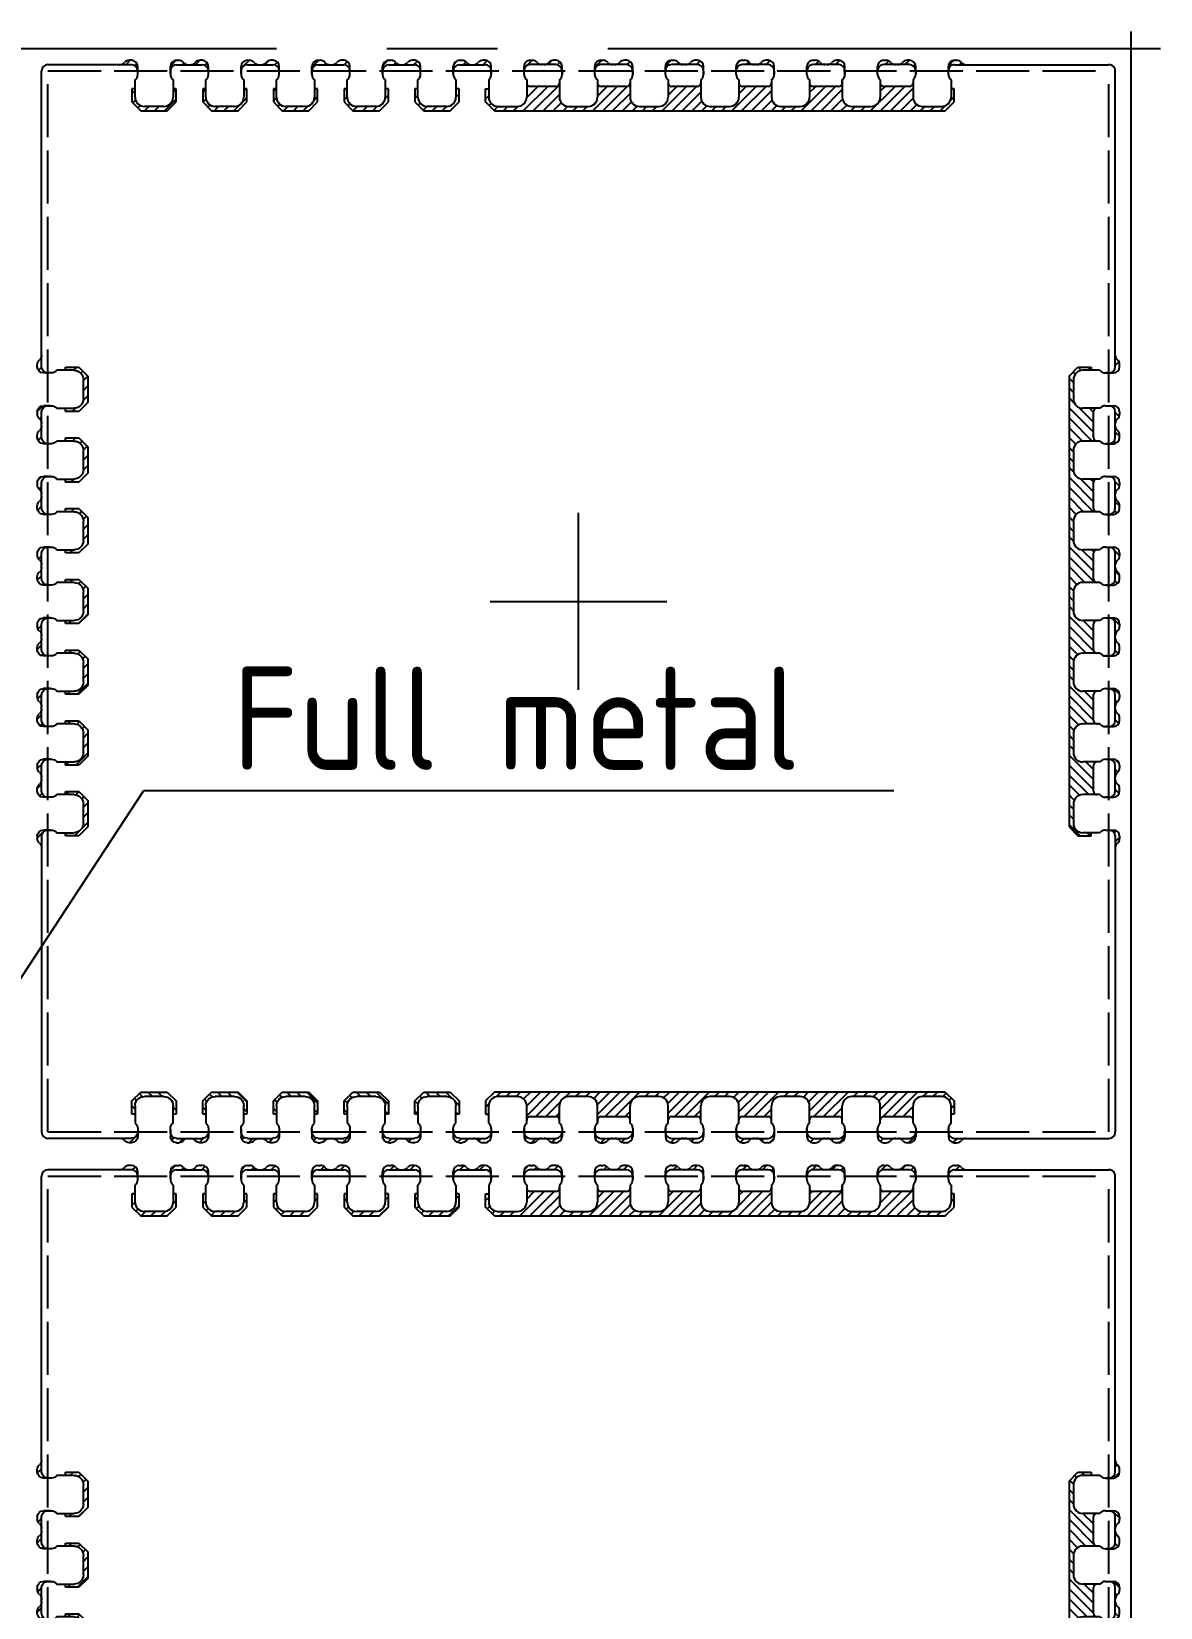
# Model space of a CAD drawing. Extents: x 398 to 764, y 536 to 780.
# Drawn here: x 661 to 699.3, y 598.1 to 651.5 of the extents above; entities that cross this region are included whole.
import ezdxf
from ezdxf import colors
from ezdxf.entities.mleader import LeaderData, LeaderLine
from ezdxf.math import Vec2, Vec3

# ---------------------------------------------------------------- set-up
doc = ezdxf.new("R2010")
doc.units = 0
doc.linetypes.add('AM_ISO02W050', pattern=[7.5, 6, -1.5])
doc.linetypes.add('AXES', pattern=[2, 1.25, -0.25, 0.25, -0.25])
doc.layers.add('AXIS', color=4, linetype='AXES', lineweight=25)
for name, color, linetype in [('bottom etching', 64, 'Continuous'), ('bottom leadframe', 7, 'Continuous'), ('leadframe', 7, 'Continuous'), ('Outline', 6, 'AM_ISO02W050'), ('top leadframe', 5, 'Continuous')]:
    doc.layers.add(name, color=color, linetype=linetype)
doc.styles.get("Standard").update_dxf_attribs({"font": 'ISOCP.SHX', "bigfont": 'bigfont.shx'})
pattern_1 = [(45, (31.19803, -19.82155), (-0.0561266, 0.0561266), [])]
pattern_2 = [(0, (33.5826, -10.5325), (0, 6.985), [5.08, -1.905]), (90, (33.5826, -10.5325), (-6.985, 4e-16), [5.08, -1.905])]
pattern_3 = [(45, (33.58265, -10.53248), (-0.0561266, 0.0561266), [])]
pattern_4 = [(45, (33.58265, -10.53248), (-0.05837166, 0.05837166), [])]

# ---------------------------------------------------------------- blocks, each defined once
blk = doc.blocks.new('12x12 outline')
at = {"layer": 'AXIS', "ltscale": 50}
for p, q in [((0, -1.052), (0, 0.948)), ((-1, -0.052), (1, -0.052))]:
    blk.add_line(p, q, dxfattribs=at)
at = {"layer": 'Outline', "ltscale": 0.1}
for p, q in [((-6, -6.052), (-6, 5.948)), ((-6, 5.948), (6, 5.948)), ((6, -6.052), (6, 5.948)), ((-6, -6.052), (6, -6.052))]:
    blk.add_line(p, q, dxfattribs=at)
at = {"layer": 'top leadframe', "ltscale": 50}
blk.add_line((0, -0.052), (0, -0.052), dxfattribs=at)
blk = doc.blocks.new('lead bottom new left')
at = {"layer": 'bottom leadframe', "ltscale": 50}
for p, q in [((0.105, 0.215), (0.299, 0.215)), ((0.362, 0.185), (0.4, 0.185)), ((0, -0.11), (0, 0.11)), ((0.299, -0.215), (0.105, -0.215)), ((0.4, -0.185), (0.362, -0.185))]:
    blk.add_line(p, q, dxfattribs=at)
at = {"layer": 'bottom leadframe'}
for p, q in [((0.37, 0.185), (0.452, 0.185)), ((0.522, 0.255), (0.522, 0.28)), ((0.37, -0.185), (0.452, -0.185)), ((0.522, -0.255), (0.522, -0.28))]:
    blk.add_line(p, q, dxfattribs=at)
at = {"layer": 'bottom leadframe', "ltscale": 50}
for centre, radius, start, end in [((0.542, 0.387), 0.07, 180, 229.9948), ((0.105, 0.11), 0.105, 90, 180), ((0.362, 0.265), 0.08, 218.6822, 270), ((0.402, 0.255), 0.07, 270, 0), ((0.105, -0.11), 0.105, 180, 270), ((0.362, -0.265), 0.08, 90, 141.3178), ((0.402, -0.255), 0.07, 0, 90), ((0.542, -0.387), 0.07, 130.0052, 180)]:
    blk.add_arc(centre, radius, start, end, dxfattribs=at)
at = {"layer": 'bottom leadframe'}
for centre, start, end in [((0.452, 0.255), 270, 0), ((0.452, 0.28), 0, 49.9948), ((0.452, -0.255), 0, 90), ((0.452, -0.28), 310.0052, 0)]:
    blk.add_arc(centre, 0.07, start, end, dxfattribs=at)
blk = doc.blocks.new('Lead bottom leadframe')
at = {"layer": 'bottom etching', "ltscale": 50}
h = blk.add_hatch(dxfattribs=at)
h.set_pattern_fill('ANSI31', color=256, scale=0.025)
h.set_pattern_definition([(45, (1191.91155, 12.07104), (-0.056126601, 0.056126601), [])])
h.paths.add_polyline_path([(0, 0.15), (-0.1, 0.25), (-0.25, 0.25), (-0.25, 0.215), (-0.155, 0.215, -0.414214), (-0.05, 0.11), (-0.05, -0.11, -0.414214), (-0.155, -0.215), (-0.25, -0.215), (-0.25, -0.25), (-0.1, -0.25), (0, -0.15)])
at = {"layer": 'top leadframe', "ltscale": 50}
for p, q in [((-0.25, 0.215), (-0.25, 0.25)), ((-0.25, 0.25), (-0.1, 0.25)), ((-0.1, 0.25), (0, 0.15)), ((0, 0.15), (0, -0.15)), ((0, -0.15), (-0.1, -0.25)), ((-0.25, -0.25), (-0.25, -0.215)), ((-0.1, -0.25), (-0.25, -0.25))]:
    blk.add_line(p, q, dxfattribs=at)
at = {"layer": 'bottom etching', "ltscale": 50, "xscale": -1}
blk.add_blockref('lead bottom new left', (-0.05, 0), dxfattribs=at)
blk = doc.blocks.new('lead bottom new')
at = {"layer": 'bottom leadframe'}
for p, q in [((-0.522, 0.255), (-0.522, 0.28)), ((-0.37, 0.185), (-0.452, 0.185)), ((-0.522, -0.255), (-0.522, -0.28)), ((-0.37, -0.185), (-0.452, -0.185))]:
    blk.add_line(p, q, dxfattribs=at)
at = {"layer": 'bottom leadframe', "ltscale": 50}
for p, q in [((-0.362, 0.185), (-0.392, 0.185)), ((-0.299, 0.215), (-0.105, 0.215)), ((0, -0.11), (0, 0.11)), ((-0.4, -0.185), (-0.362, -0.185)), ((-0.362, -0.185), (-0.392, -0.185)), ((-0.299, -0.215), (-0.105, -0.215))]:
    blk.add_line(p, q, dxfattribs=at)
for centre, radius, start, end in [((-0.542, 0.387), 0.07, 310.0052, 0), ((-0.403, 0.255), 0.07, 180, 270), ((-0.362, 0.265), 0.08, 270, 321.3178), ((-0.105, 0.11), 0.105, 0, 90), ((-0.105, -0.11), 0.105, 270, 0), ((-0.542, -0.387), 0.07, 0, 49.9948), ((-0.403, -0.255), 0.07, 90, 180), ((-0.362, -0.265), 0.08, 38.6822, 90)]:
    blk.add_arc(centre, radius, start, end, dxfattribs=at)
at = {"layer": 'bottom leadframe'}
for centre, start, end in [((-0.452, 0.28), 130.0052, 180), ((-0.452, 0.255), 180, 270), ((-0.452, -0.255), 90, 180), ((-0.452, -0.28), 180, 229.9948)]:
    blk.add_arc(centre, 0.07, start, end, dxfattribs=at)
blk = doc.blocks.new('power bar bottom leadframe')
at = {"layer": 'bottom etching', "ltscale": 50}
h = blk.add_hatch(dxfattribs=at)
h.set_pattern_fill('ANSI31', color=256, scale=0.025)
h.set_pattern_definition([(45, (31.98265, -4.98248), (-0.0561266, 0.0561266), [])])
h.paths.add_polyline_path([(-0.91, -0.05), (-0.69, -0.05, -0.414214), (-0.585, -0.155), (-0.585, -0.316, -0.414214), (-0.545, -0.276), (-0.255, -0.276, -0.414214), (-0.215, -0.316), (-0.215, -0.155, -0.414214), (-0.11, -0.05), (0.11, -0.05, -0.414214), (0.215, -0.155), (0.215, -0.316, -0.414214), (0.255, -0.276), (0.545, -0.276, -0.414214), (0.585, -0.316), (0.585, -0.155, -0.414214), (0.69, -0.05), (0.91, -0.05, -0.414214), (1.015, -0.155), (1.015, -0.316, -0.414214), (1.055, -0.276), (1.345, -0.276, -0.414214), (1.385, -0.316), (1.385, -0.155, -0.414214), (1.49, -0.05), (1.71, -0.05, -0.414214), (1.815, -0.155), (1.815, -0.316, -0.414214), (1.855, -0.276), (2.145, -0.276, -0.414214), (2.185, -0.316), (2.185, -0.155, -0.414214), (2.29, -0.05), (2.51, -0.05, -0.414214), (2.615, -0.155), (2.615, -0.25), (2.65, -0.25), (2.65, -0.1), (2.55, 0), (-2.55, 0), (-2.65, -0.1), (-2.65, -0.25), (-2.615, -0.25), (-2.615, -0.155, -0.414214), (-2.51, -0.05), (-2.29, -0.05, -0.414214), (-2.185, -0.155), (-2.185, -0.316, -0.414214), (-2.145, -0.276), (-1.855, -0.276, -0.414214), (-1.815, -0.316), (-1.815, -0.155, -0.414214), (-1.71, -0.05), (-1.49, -0.05, -0.414214), (-1.385, -0.155), (-1.385, -0.316, -0.414214), (-1.345, -0.276), (-1.055, -0.276, -0.414214), (-1.015, -0.316), (-1.015, -0.155, -0.414214)])
h = blk.add_hatch(dxfattribs=at)
h.set_pattern_fill('ANSI31', color=256, scale=0.025)
h.set_pattern_definition(pattern_1)
h.paths.add_polyline_path([(-2.013, -0.523), (-2.145, -0.523, -0.414214), (-2.215, -0.453), (-2.215, -0.503, 0.414214), (-2.145, -0.573), (-2.12, -0.573, 0.221671), (-2.066, -0.548, -0.221671)])
h = blk.add_hatch(dxfattribs=at)
h.set_pattern_fill('ANSI31', color=256, scale=0.025)
h.set_pattern_definition(pattern_1)
h.paths.add_polyline_path([(-1.785, -0.503), (-1.785, -0.453, -0.414214), (-1.855, -0.523), (-1.987, -0.523, -0.221671), (-1.934, -0.548, 0.221671), (-1.88, -0.573), (-1.855, -0.573, 0.414214)])
h = blk.add_hatch(dxfattribs=at)
h.set_pattern_fill('ANSI31', color=256, scale=0.025)
h.set_pattern_definition(pattern_1)
h.paths.add_polyline_path([(-1.266, -0.548, -0.221671), (-1.213, -0.523), (-1.345, -0.523, -0.414214), (-1.415, -0.453), (-1.415, -0.503, 0.414214), (-1.345, -0.573), (-1.32, -0.573, 0.221671)])
h = blk.add_hatch(dxfattribs=at)
h.set_pattern_fill('ANSI31', color=256, scale=0.025)
h.set_pattern_definition(pattern_1)
h.paths.add_polyline_path([(-0.985, -0.503), (-0.985, -0.453, -0.414214), (-1.055, -0.523), (-1.187, -0.523, -0.221671), (-1.134, -0.548, 0.221671), (-1.08, -0.573), (-1.055, -0.573, 0.414214)])
h = blk.add_hatch(dxfattribs=at)
h.set_pattern_fill('ANSI31', color=256, scale=0.025)
h.set_pattern_definition(pattern_1)
h.paths.add_polyline_path([(-0.466, -0.548, -0.221671), (-0.413, -0.523), (-0.545, -0.523, -0.414214), (-0.615, -0.453), (-0.615, -0.503, 0.414214), (-0.545, -0.573), (-0.52, -0.573, 0.221671)])
h = blk.add_hatch(dxfattribs=at)
h.set_pattern_fill('ANSI31', color=256, scale=0.025)
h.set_pattern_definition(pattern_1)
h.paths.add_polyline_path([(-0.185, -0.503), (-0.185, -0.453, -0.414214), (-0.255, -0.523), (-0.387, -0.523, -0.221671), (-0.334, -0.548, 0.221671), (-0.28, -0.573), (-0.255, -0.573, 0.414214)])
h = blk.add_hatch(dxfattribs=at)
h.set_pattern_fill('ANSI31', color=256, scale=0.025)
h.set_pattern_definition(pattern_1)
h.paths.add_polyline_path([(0.334, -0.548, -0.221671), (0.387, -0.523), (0.255, -0.523, -0.414214), (0.185, -0.453), (0.185, -0.503, 0.414214), (0.255, -0.573), (0.28, -0.573, 0.221671)])
h = blk.add_hatch(dxfattribs=at)
h.set_pattern_fill('ANSI31', color=256, scale=0.025)
h.set_pattern_definition(pattern_1)
h.paths.add_polyline_path([(0.615, -0.503), (0.615, -0.453, -0.414214), (0.545, -0.523), (0.413, -0.523, -0.221671), (0.466, -0.548, 0.221671), (0.52, -0.573), (0.545, -0.573, 0.414214)])
h = blk.add_hatch(dxfattribs=at)
h.set_pattern_fill('ANSI31', color=256, scale=0.025)
h.set_pattern_definition(pattern_1)
h.paths.add_polyline_path([(1.134, -0.548, -0.221671), (1.187, -0.523), (1.055, -0.523, -0.414214), (0.985, -0.453), (0.985, -0.503, 0.414214), (1.055, -0.573), (1.08, -0.573, 0.221671)])
h = blk.add_hatch(dxfattribs=at)
h.set_pattern_fill('ANSI31', color=256, scale=0.025)
h.set_pattern_definition(pattern_1)
h.paths.add_polyline_path([(1.415, -0.503), (1.415, -0.453, -0.414214), (1.345, -0.523), (1.213, -0.523, -0.221671), (1.266, -0.548, 0.221671), (1.32, -0.573), (1.345, -0.573, 0.414214)])
h = blk.add_hatch(dxfattribs=at)
h.set_pattern_fill('ANSI31', color=256, scale=0.025)
h.set_pattern_definition(pattern_1)
h.paths.add_polyline_path([(1.934, -0.548, -0.221671), (1.987, -0.523), (1.855, -0.523, -0.414214), (1.785, -0.453), (1.785, -0.503, 0.414214), (1.855, -0.573), (1.88, -0.573, 0.221671)])
h = blk.add_hatch(dxfattribs=at)
h.set_pattern_fill('ANSI31', color=256, scale=0.025)
h.set_pattern_definition(pattern_1)
h.paths.add_polyline_path([(2.215, -0.503), (2.215, -0.453, -0.414214), (2.145, -0.523), (2.013, -0.523, -0.221671), (2.066, -0.548, 0.221671), (2.12, -0.573), (2.145, -0.573, 0.414214)])
at = {"layer": 'bottom leadframe', "ltscale": 50}
for p, q in [((-2.65, -0.25), (-2.615, -0.25)), ((-2.65, -0.25), (-2.615, -0.25)), ((-1.385, -0.316), (-1.385, -0.35)), ((2.65, -0.25), (2.615, -0.25)), ((-2.585, -0.412, 0), (-2.585, -0.443, 0))]:
    blk.add_line(p, q, dxfattribs=at)
at = {"layer": 'leadframe', "ltscale": 50}
for p, q in [((-2.145, -0.523), (-1.855, -0.523)), ((-1.345, -0.523), (-1.055, -0.523)), ((-0.545, -0.523), (-0.255, -0.523)), ((0.255, -0.523), (0.545, -0.523)), ((1.055, -0.523), (1.345, -0.523)), ((1.855, -0.523), (2.145, -0.523))]:
    blk.add_line(p, q, dxfattribs=at)
at = {"layer": 'top leadframe', "ltscale": 50}
for p, q in [((-2.55, 0), (-2.65, -0.1)), ((2.55, 0), (-2.55, 0)), ((2.55, 0), (2.65, -0.1)), ((-2.65, -0.1), (-2.65, -0.25)), ((2.65, -0.1), (2.65, -0.25)), ((-2.65, -0.25), (-2.615, -0.25)), ((-2.145, -0.276), (-1.855, -0.276)), ((-1.345, -0.276), (-1.055, -0.276)), ((-0.545, -0.276), (-0.255, -0.276)), ((0.255, -0.276), (0.545, -0.276)), ((1.055, -0.276), (1.345, -0.276)), ((1.855, -0.276), (2.145, -0.276)), ((2.65, -0.25), (2.615, -0.25))]:
    blk.add_line(p, q, dxfattribs=at)
for centre, start, end in [((-2.145, -0.316), 90, 180), ((-1.855, -0.316), 0, 90), ((-1.345, -0.316), 90, 180), ((-1.055, -0.316), 0, 90), ((-0.545, -0.316), 90, 180), ((-0.255, -0.316), 0, 90), ((0.255, -0.316), 90, 180), ((0.545, -0.316), 0, 90), ((1.055, -0.316), 90, 180), ((1.345, -0.316), 0, 90), ((1.855, -0.316), 90, 180), ((2.145, -0.316), 0, 90)]:
    blk.add_arc(centre, 0.04, start, end, dxfattribs=at)
at = {"layer": 'leadframe', "ltscale": 50, "rotation": 90}
for p in [(-2.4, -0.05), (-1.6, -0.05), (-0.8, -0.05), (0, -0.05), (0.8, -0.05), (1.6, -0.05), (2.4, -0.05)]:
    blk.add_blockref('lead bottom new', p, dxfattribs=at)
blk = doc.blocks.new('bottom leadframe')
at = {"layer": 'bottom etching', "ltscale": 50}
h = blk.add_hatch(dxfattribs=at)
h.set_pattern_fill('ANSI31', color=256, scale=0.025)
h.set_pattern_definition(pattern_3)
h.paths.add_polyline_path([(-5.055, 6.122), (-5.08, 6.122, 0.221671), (-5.134, 6.097, -0.221671), (-5.187, 6.072), (-5.055, 6.072, -0.414214), (-4.985, 6.003), (-4.985, 6.052, 0.414214)])
h = blk.add_hatch(dxfattribs=at)
h.set_pattern_fill('ANSI31', color=256, scale=0.025)
h.set_pattern_definition(pattern_3)
h.paths.add_polyline_path([(-4.255, 6.122), (-4.28, 6.122, 0.221671), (-4.334, 6.097, -0.221671), (-4.387, 6.072), (-4.255, 6.072, -0.414214), (-4.185, 6.003), (-4.185, 6.052, 0.414214)])
h = blk.add_hatch(dxfattribs=at)
h.set_pattern_fill('ANSI31', color=256, scale=0.025)
h.set_pattern_definition(pattern_3)
h.paths.add_polyline_path([(-3.666, 6.097, 0.221671), (-3.72, 6.122), (-3.745, 6.122, 0.414214), (-3.815, 6.052), (-3.815, 6.003, -0.414214), (-3.745, 6.072), (-3.613, 6.072, -0.221671)])
h = blk.add_hatch(dxfattribs=at)
h.set_pattern_fill('ANSI31', color=256, scale=0.025)
h.set_pattern_definition(pattern_3)
h.paths.add_polyline_path([(-3.455, 6.122), (-3.48, 6.122, 0.221671), (-3.534, 6.097, -0.221671), (-3.587, 6.072), (-3.455, 6.072, -0.414214), (-3.385, 6.003), (-3.385, 6.052, 0.414214)])
h = blk.add_hatch(dxfattribs=at)
h.set_pattern_fill('ANSI31', color=256, scale=0.025)
h.set_pattern_definition(pattern_3)
h.paths.add_polyline_path([(-2.866, 6.097, 0.221671), (-2.92, 6.122), (-2.945, 6.122, 0.414214), (-3.015, 6.052), (-3.015, 6.003, -0.414214), (-2.945, 6.072), (-2.813, 6.072, -0.221671)])
h = blk.add_hatch(dxfattribs=at)
h.set_pattern_fill('ANSI31', color=256, scale=0.025)
h.set_pattern_definition(pattern_3)
h.paths.add_polyline_path([(-2.655, 6.122), (-2.68, 6.122, 0.221671), (-2.734, 6.097, -0.221671), (-2.787, 6.072), (-2.655, 6.072, -0.414214), (-2.585, 6.003), (-2.585, 6.052, 0.414214)])
h = blk.add_hatch(dxfattribs=at)
h.set_pattern_fill('ANSI31', color=256, scale=0.025)
h.set_pattern_definition(pattern_3)
h.paths.add_polyline_path([(-2.12, 6.122), (-2.145, 6.122, 0.414214), (-2.215, 6.052), (-2.215, 6.003, -0.414214), (-2.145, 6.072), (-2.013, 6.072, -0.221671), (-2.066, 6.097, 0.221671)])
h = blk.add_hatch(dxfattribs=at)
h.set_pattern_fill('ANSI31', color=256, scale=0.025)
h.set_pattern_definition(pattern_3)
h.paths.add_polyline_path([(-1.855, 6.122), (-1.88, 6.122, 0.221671), (-1.934, 6.097, -0.221671), (-1.987, 6.072), (-1.855, 6.072, -0.414214), (-1.785, 6.003), (-1.785, 6.052, 0.414214)])
h = blk.add_hatch(dxfattribs=at)
h.set_pattern_fill('ANSI31', color=256, scale=0.025)
h.set_pattern_definition(pattern_3)
h.paths.add_polyline_path([(-1.266, 6.097, 0.221671), (-1.32, 6.122), (-1.345, 6.122, 0.414214), (-1.415, 6.052), (-1.415, 6.003, -0.414214), (-1.345, 6.072), (-1.213, 6.072, -0.221671)])
h = blk.add_hatch(dxfattribs=at)
h.set_pattern_fill('ANSI31', color=256, scale=0.025)
h.set_pattern_definition(pattern_3)
h.paths.add_polyline_path([(-1.055, 6.122), (-1.08, 6.122, 0.221671), (-1.134, 6.097, -0.221671), (-1.187, 6.072), (-1.055, 6.072, -0.414214), (-0.985, 6.003), (-0.985, 6.052, 0.414214)])
h = blk.add_hatch(dxfattribs=at)
h.set_pattern_fill('ANSI31', color=256, scale=0.025)
h.set_pattern_definition(pattern_3)
h.paths.add_polyline_path([(4.28, 6.122), (4.255, 6.122, 0.414214), (4.185, 6.052), (4.185, 6.003, -0.414214), (4.255, 6.072), (4.387, 6.072, -0.221671), (4.334, 6.097, 0.221671)])
h = blk.add_hatch(dxfattribs=at)
h.set_pattern_fill('ANSI31', color=256, scale=0.025)
h.set_pattern_definition(pattern_3)
h.paths.add_polyline_path([(-6.073, 2.787, -0.221671), (-6.098, 2.734, 0.221671), (-6.123, 2.68), (-6.123, 2.655, 0.414214), (-6.053, 2.585), (-6.003, 2.585, -0.414214), (-6.073, 2.655)])
h = blk.add_hatch(dxfattribs=at)
h.set_pattern_fill('ANSI31', color=256, scale=0.025)
h.set_pattern_definition(pattern_3)
h.paths.add_polyline_path([(6.122, 2.68, 0.221671), (6.097, 2.734, -0.221671), (6.072, 2.787), (6.072, 2.655, -0.414214), (6.003, 2.585), (6.052, 2.585, 0.414214), (6.122, 2.655)])
h = blk.add_hatch(dxfattribs=at)
h.set_pattern_fill('ANSI31', color=256, scale=0.025)
h.set_pattern_definition(pattern_3)
h.paths.add_polyline_path([(-6.003, 2.215), (-6.053, 2.215, 0.414214), (-6.123, 2.145), (-6.123, 2.12, 0.221671), (-6.098, 2.066, -0.221671), (-6.073, 2.013), (-6.073, 2.145, -0.414214)])
h = blk.add_hatch(dxfattribs=at)
h.set_pattern_fill('ANSI31', color=256, scale=0.025)
h.set_pattern_definition(pattern_3)
h.paths.add_polyline_path([(-6.073, 1.987, -0.221671), (-6.098, 1.934, 0.221671), (-6.123, 1.88), (-6.123, 1.855, 0.414214), (-6.053, 1.785), (-6.003, 1.785, -0.414214), (-6.073, 1.855)])
h = blk.add_hatch(dxfattribs=at)
h.set_pattern_fill('ANSI31', color=256, scale=0.025)
h.set_pattern_definition(pattern_3)
h.paths.add_polyline_path([(-6.073, 1.345, -0.414214), (-6.003, 1.415), (-6.053, 1.415, 0.414214), (-6.123, 1.345), (-6.123, 1.32, 0.221671), (-6.098, 1.266, -0.221671), (-6.073, 1.213)])
h = blk.add_hatch(dxfattribs=at)
h.set_pattern_fill('ANSI31', color=256, scale=0.025)
h.set_pattern_definition(pattern_3)
h.paths.add_polyline_path([(-6.073, 1.187, -0.221671), (-6.098, 1.134, 0.221671), (-6.123, 1.08), (-6.123, 1.055, 0.414214), (-6.053, 0.985), (-6.003, 0.985, -0.414214), (-6.073, 1.055)])
h = blk.add_hatch(dxfattribs=at)
h.set_pattern_fill('ANSI31', color=256, scale=0.025)
h.set_pattern_definition(pattern_3)
h.paths.add_polyline_path([(-6.073, 0.545, -0.414214), (-6.003, 0.615), (-6.053, 0.615, 0.414214), (-6.123, 0.545), (-6.123, 0.52, 0.221671), (-6.098, 0.466, -0.221671), (-6.073, 0.413)])
h = blk.add_hatch(dxfattribs=at)
h.set_pattern_fill('ANSI31', color=256, scale=0.025)
h.set_pattern_definition(pattern_3)
h.paths.add_polyline_path([(-6.073, 0.387, -0.221671), (-6.098, 0.334, 0.221671), (-6.123, 0.28), (-6.123, 0.255, 0.414214), (-6.053, 0.185), (-6.003, 0.185, -0.414214), (-6.073, 0.255)])
h = blk.add_hatch(dxfattribs=at)
h.set_pattern_fill('ANSI31', color=256, scale=0.025)
h.set_pattern_definition(pattern_3)
h.paths.add_polyline_path([(-6.073, -0.255, -0.414214), (-6.003, -0.185), (-6.053, -0.185, 0.414214), (-6.123, -0.255), (-6.123, -0.28, 0.221671), (-6.098, -0.334, -0.221671), (-6.073, -0.387)])
h = blk.add_hatch(dxfattribs=at)
h.set_pattern_fill('ANSI31', color=256, scale=0.025)
h.set_pattern_definition(pattern_3)
h.paths.add_polyline_path([(-6.073, -0.545), (-6.073, -0.413, -0.221671), (-6.098, -0.466, 0.221671), (-6.123, -0.52), (-6.123, -0.545, 0.414214), (-6.053, -0.615), (-6.003, -0.615, -0.414214)])
h = blk.add_hatch(dxfattribs=at)
h.set_pattern_fill('ANSI31', color=256, scale=0.025)
h.set_pattern_definition(pattern_3)
h.paths.add_polyline_path([(-6.003, -0.985), (-6.053, -0.985, 0.414214), (-6.123, -1.055), (-6.123, -1.08, 0.221671), (-6.098, -1.134, -0.221671), (-6.073, -1.187), (-6.073, -1.055, -0.414214)])
h = blk.add_hatch(dxfattribs=at)
h.set_pattern_fill('ANSI31', color=256, scale=0.025)
h.set_pattern_definition(pattern_3)
h.paths.add_polyline_path([(-6.073, -1.345), (-6.073, -1.213, -0.221671), (-6.098, -1.266, 0.221671), (-6.123, -1.32), (-6.123, -1.345, 0.414214), (-6.053, -1.415), (-6.003, -1.415, -0.414214)])
h = blk.add_hatch(dxfattribs=at)
h.set_pattern_fill('ANSI31', color=256, scale=0.025)
h.set_pattern_definition(pattern_3)
h.paths.add_polyline_path([(-6.003, -1.785), (-6.053, -1.785, 0.414214), (-6.123, -1.855), (-6.123, -1.88, 0.221671), (-6.098, -1.934, -0.221671), (-6.073, -1.987), (-6.073, -1.855, -0.414214)])
h = blk.add_hatch(dxfattribs=at)
h.set_pattern_fill('ANSI31', color=256, scale=0.025)
h.set_pattern_definition(pattern_3)
h.paths.add_polyline_path([(-6.073, -2.145), (-6.073, -2.013, -0.221671), (-6.098, -2.066, 0.221671), (-6.123, -2.12), (-6.123, -2.145, 0.414214), (-6.053, -2.215), (-6.003, -2.215, -0.414214)])
h = blk.add_hatch(dxfattribs=at)
h.set_pattern_fill('ANSI31', color=256, scale=0.025)
h.set_pattern_definition(pattern_3)
h.paths.add_polyline_path([(-6.003, -2.585), (-6.053, -2.585, 0.414214), (-6.123, -2.655), (-6.123, -2.68, 0.221671), (-6.098, -2.734, -0.221671), (-6.073, -2.787), (-6.073, -2.655, -0.414214)])
h = blk.add_hatch(dxfattribs=at)
h.set_pattern_fill('ANSI31', color=256, scale=0.025)
h.set_pattern_definition(pattern_3)
h.paths.add_polyline_path([(6.122, -2.655, 0.414214), (6.052, -2.585), (6.003, -2.585, -0.414214), (6.072, -2.655), (6.072, -2.787, -0.221671), (6.097, -2.734, 0.221671), (6.122, -2.68)])
h = blk.add_hatch(dxfattribs=at)
h.set_pattern_fill('ANSI31', color=256, scale=0.025)
h.set_pattern_definition(pattern_3)
h.paths.add_polyline_path([(-4.985, -6.053), (-4.985, -6.003, -0.414214), (-5.055, -6.073), (-5.187, -6.073, -0.221671), (-5.134, -6.098, 0.221671), (-5.08, -6.123), (-5.055, -6.123, 0.414214)])
h = blk.add_hatch(dxfattribs=at)
h.set_pattern_fill('ANSI31', color=256, scale=0.025)
h.set_pattern_definition(pattern_3)
h.paths.add_polyline_path([(-4.413, -6.073), (-4.545, -6.073, -0.414214), (-4.615, -6.003), (-4.615, -6.053, 0.414214), (-4.545, -6.123), (-4.52, -6.123, 0.221671), (-4.466, -6.098, -0.221671)])
h = blk.add_hatch(dxfattribs=at)
h.set_pattern_fill('ANSI31', color=256, scale=0.025)
h.set_pattern_definition(pattern_3)
h.paths.add_polyline_path([(-4.185, -6.053), (-4.185, -6.003, -0.414214), (-4.255, -6.073), (-4.387, -6.073, -0.221671), (-4.334, -6.098, 0.221671), (-4.28, -6.123), (-4.255, -6.123, 0.414214)])
h = blk.add_hatch(dxfattribs=at)
h.set_pattern_fill('ANSI31', color=256, scale=0.025)
h.set_pattern_definition(pattern_3)
h.paths.add_polyline_path([(-3.666, -6.098, -0.221671), (-3.613, -6.073), (-3.745, -6.073, -0.414214), (-3.815, -6.003), (-3.815, -6.053, 0.414214), (-3.745, -6.123), (-3.72, -6.123, 0.221671)])
h = blk.add_hatch(dxfattribs=at)
h.set_pattern_fill('ANSI31', color=256, scale=0.025)
h.set_pattern_definition(pattern_3)
h.paths.add_polyline_path([(-3.385, -6.053), (-3.385, -6.003, -0.414214), (-3.455, -6.073), (-3.587, -6.073, -0.221671), (-3.534, -6.098, 0.221671), (-3.48, -6.123), (-3.455, -6.123, 0.414214)])
h = blk.add_hatch(dxfattribs=at)
h.set_pattern_fill('ANSI31', color=256, scale=0.025)
h.set_pattern_definition(pattern_3)
h.paths.add_polyline_path([(-2.013, -6.073), (-2.145, -6.073, -0.414214), (-2.215, -6.003), (-2.215, -6.053, 0.414214), (-2.145, -6.123), (-2.12, -6.123, 0.221671), (-2.066, -6.098, -0.221671)])
h = blk.add_hatch(dxfattribs=at)
h.set_pattern_fill('ANSI31', color=256, scale=0.025)
h.set_pattern_definition(pattern_3)
h.paths.add_polyline_path([(-1.785, -6.053), (-1.785, -6.003, -0.414214), (-1.855, -6.073), (-1.987, -6.073, -0.221671), (-1.934, -6.098, 0.221671), (-1.88, -6.123), (-1.855, -6.123, 0.414214)])
h = blk.add_hatch(dxfattribs=at)
h.set_pattern_fill('ANSI31', color=256, scale=0.025)
h.set_pattern_definition(pattern_3)
h.paths.add_polyline_path([(-1.213, -6.073), (-1.345, -6.073, -0.414214), (-1.415, -6.003), (-1.415, -6.053, 0.414214), (-1.345, -6.123), (-1.32, -6.123, 0.221671), (-1.266, -6.098, -0.221671)])
h = blk.add_hatch(dxfattribs=at)
h.set_pattern_fill('ANSI31', color=256, scale=0.025)
h.set_pattern_definition(pattern_3)
h.paths.add_polyline_path([(-0.985, -6.053), (-0.985, -6.003, -0.414214), (-1.055, -6.073), (-1.187, -6.073, -0.221671), (-1.134, -6.098, 0.221671), (-1.08, -6.123), (-1.055, -6.123, 0.414214)])
h = blk.add_hatch(dxfattribs=at)
h.set_pattern_fill('ANSI31', color=256, scale=0.025)
h.set_pattern_definition(pattern_3)
h.paths.add_polyline_path([(4.387, -6.073), (4.255, -6.073, -0.414214), (4.185, -6.003), (4.185, -6.053, 0.414214), (4.255, -6.123), (4.28, -6.123, 0.221671), (4.334, -6.098, -0.221671)])
at = {"layer": 'leadframe', "ltscale": 50, "true_color": 0x727430}
h = blk.add_hatch(dxfattribs=at)
h.set_pattern_fill('ANGLE', color=67)
h.set_pattern_definition(pattern_2)
h.paths.add_polyline_path([(-5.055, 6.122), (-5.08, 6.122, 0.221671), (-5.134, 6.097, -0.221671), (-5.187, 6.072), (-5.055, 6.072, -0.414214), (-4.985, 6.003), (-4.985, 6.052, 0.414214)])
h = blk.add_hatch(dxfattribs=at)
h.set_pattern_fill('ANGLE', color=67)
h.set_pattern_definition(pattern_2)
h.paths.add_polyline_path([(-4.52, 6.122), (-4.545, 6.122, 0.414214), (-4.615, 6.052), (-4.615, 6.003, -0.414214), (-4.545, 6.072), (-4.413, 6.072, -0.221671), (-4.466, 6.097, 0.221671)])
h = blk.add_hatch(dxfattribs=at)
h.set_pattern_fill('ANSI31', color=67, scale=0.026)
h.set_pattern_definition(pattern_4)
h.paths.add_polyline_path([(-4.466, 6.097, 0.221671), (-4.52, 6.122), (-4.545, 6.122, 0.414214), (-4.615, 6.052), (-4.615, 6.003, -0.414214), (-4.545, 6.072), (-4.413, 6.072, -0.221671)])
h = blk.add_hatch(dxfattribs=at)
h.set_pattern_fill('ANGLE', color=67)
h.set_pattern_definition(pattern_2)
h.paths.add_polyline_path([(-4.255, 6.122), (-4.28, 6.122, 0.221671), (-4.334, 6.097, -0.221671), (-4.387, 6.072), (-4.255, 6.072, -0.414214), (-4.185, 6.003), (-4.185, 6.052, 0.414214)])
h = blk.add_hatch(dxfattribs=at)
h.set_pattern_fill('ANGLE', color=67)
h.set_pattern_definition(pattern_2)
h.paths.add_polyline_path([(-3.72, 6.122), (-3.745, 6.122, 0.414214), (-3.815, 6.052), (-3.815, 6.003, -0.414214), (-3.745, 6.072), (-3.613, 6.072, -0.221671), (-3.666, 6.097, 0.221671)])
h = blk.add_hatch(dxfattribs=at)
h.set_pattern_fill('ANGLE', color=67)
h.set_pattern_definition(pattern_2)
h.paths.add_polyline_path([(-3.455, 6.122), (-3.48, 6.122, 0.221671), (-3.534, 6.097, -0.221671), (-3.587, 6.072), (-3.455, 6.072, -0.414214), (-3.385, 6.003), (-3.385, 6.052, 0.414214)])
h = blk.add_hatch(dxfattribs=at)
h.set_pattern_fill('ANGLE', color=67)
h.set_pattern_definition(pattern_2)
h.paths.add_polyline_path([(-2.92, 6.122), (-2.945, 6.122, 0.414214), (-3.015, 6.052), (-3.015, 6.003, -0.414214), (-2.945, 6.072), (-2.813, 6.072, -0.221671), (-2.866, 6.097, 0.221671)])
h = blk.add_hatch(dxfattribs=at)
h.set_pattern_fill('ANGLE', color=67)
h.set_pattern_definition(pattern_2)
h.paths.add_polyline_path([(-2.655, 6.122), (-2.68, 6.122, 0.221671), (-2.734, 6.097, -0.221671), (-2.787, 6.072), (-2.655, 6.072, -0.414214), (-2.585, 6.003), (-2.585, 6.052, 0.414214)])
h = blk.add_hatch(dxfattribs=at)
h.set_pattern_fill('ANGLE', color=67)
h.set_pattern_definition(pattern_2)
h.paths.add_polyline_path([(-2.066, 6.097, 0.221671), (-2.12, 6.122), (-2.145, 6.122, 0.414214), (-2.215, 6.052), (-2.215, 6.003, -0.414214), (-2.145, 6.072), (-2.013, 6.072, -0.221671)])
h = blk.add_hatch(dxfattribs=at)
h.set_pattern_fill('ANGLE', color=67)
h.set_pattern_definition(pattern_2)
h.paths.add_polyline_path([(-1.855, 6.122), (-1.88, 6.122, 0.221671), (-1.934, 6.097, -0.221671), (-1.987, 6.072), (-1.855, 6.072, -0.414214), (-1.785, 6.003), (-1.785, 6.052, 0.414214)])
h = blk.add_hatch(dxfattribs=at)
h.set_pattern_fill('ANGLE', color=67)
h.set_pattern_definition(pattern_2)
h.paths.add_polyline_path([(-1.055, 6.122), (-1.08, 6.122, 0.221671), (-1.134, 6.097, -0.221671), (-1.187, 6.072), (-1.055, 6.072, -0.414214), (-0.985, 6.003), (-0.985, 6.052, 0.414214)])
h = blk.add_hatch(dxfattribs=at)
h.set_pattern_fill('ANGLE', color=67)
h.set_pattern_definition(pattern_2)
h.paths.add_polyline_path([(4.334, 6.097, 0.221671), (4.28, 6.122), (4.255, 6.122, 0.414214), (4.185, 6.052), (4.185, 6.003, -0.414214), (4.255, 6.072), (4.387, 6.072, -0.221671)])
h = blk.add_hatch(dxfattribs=at)
h.set_pattern_fill('ANGLE', color=67)
h.set_pattern_definition(pattern_2)
h.paths.add_polyline_path([(-6.073, 2.787, -0.221671), (-6.098, 2.734, 0.221671), (-6.123, 2.68), (-6.123, 2.655, 0.414214), (-6.053, 2.585), (-6.003, 2.585, -0.414214), (-6.073, 2.655)])
h = blk.add_hatch(dxfattribs=at)
h.set_pattern_fill('ANGLE', color=67)
h.set_pattern_definition(pattern_2)
h.paths.add_polyline_path([(6.122, 2.68, 0.221671), (6.097, 2.734, -0.221671), (6.072, 2.787), (6.072, 2.655, -0.414214), (6.003, 2.585), (6.052, 2.585, 0.414214), (6.122, 2.655)])
h = blk.add_hatch(dxfattribs=at)
h.set_pattern_fill('ANGLE', color=67)
h.set_pattern_definition(pattern_2)
h.paths.add_polyline_path([(-6.073, 2.145, -0.414214), (-6.003, 2.215), (-6.053, 2.215, 0.414214), (-6.123, 2.145), (-6.123, 2.12, 0.221671), (-6.098, 2.066, -0.221671), (-6.073, 2.013)])
h = blk.add_hatch(dxfattribs=at)
h.set_pattern_fill('ANGLE', color=67)
h.set_pattern_definition(pattern_2)
h.paths.add_polyline_path([(-6.073, 1.987, -0.221671), (-6.098, 1.934, 0.221671), (-6.123, 1.88), (-6.123, 1.855, 0.414214), (-6.053, 1.785), (-6.003, 1.785, -0.414214), (-6.073, 1.855)])
h = blk.add_hatch(dxfattribs=at)
h.set_pattern_fill('ANGLE', color=67)
h.set_pattern_definition(pattern_2)
h.paths.add_polyline_path([(-6.073, 1.345, -0.414214), (-6.003, 1.415), (-6.053, 1.415, 0.414214), (-6.123, 1.345), (-6.123, 1.32, 0.221671), (-6.098, 1.266, -0.221671), (-6.073, 1.213)])
h = blk.add_hatch(dxfattribs=at)
h.set_pattern_fill('ANGLE', color=67)
h.set_pattern_definition(pattern_2)
h.paths.add_polyline_path([(-6.073, 1.187, -0.221671), (-6.098, 1.134, 0.221671), (-6.123, 1.08), (-6.123, 1.055, 0.414214), (-6.053, 0.985), (-6.003, 0.985, -0.414214), (-6.073, 1.055)])
h = blk.add_hatch(dxfattribs=at)
h.set_pattern_fill('ANGLE', color=67)
h.set_pattern_definition(pattern_2)
h.paths.add_polyline_path([(-6.003, 0.615), (-6.053, 0.615, 0.414214), (-6.123, 0.545), (-6.123, 0.52, 0.221671), (-6.098, 0.466, -0.221671), (-6.073, 0.413), (-6.073, 0.545, -0.414214)])
h = blk.add_hatch(dxfattribs=at)
h.set_pattern_fill('ANGLE', color=67)
h.set_pattern_definition(pattern_2)
h.paths.add_polyline_path([(-6.073, 0.387, -0.221671), (-6.098, 0.334, 0.221671), (-6.123, 0.28), (-6.123, 0.255, 0.414214), (-6.053, 0.185), (-6.003, 0.185, -0.414214), (-6.073, 0.255)])
h = blk.add_hatch(dxfattribs=at)
h.set_pattern_fill('ANGLE', color=67)
h.set_pattern_definition(pattern_2)
h.paths.add_polyline_path([(-6.073, -0.255, -0.414214), (-6.003, -0.185), (-6.053, -0.185, 0.414214), (-6.123, -0.255), (-6.123, -0.28, 0.221671), (-6.098, -0.334, -0.221671), (-6.073, -0.387)])
h = blk.add_hatch(dxfattribs=at)
h.set_pattern_fill('ANGLE', color=67)
h.set_pattern_definition(pattern_2)
h.paths.add_polyline_path([(-6.073, -0.545), (-6.073, -0.413, -0.221671), (-6.098, -0.466, 0.221671), (-6.123, -0.52), (-6.123, -0.545, 0.414214), (-6.053, -0.615), (-6.003, -0.615, -0.414214)])
h = blk.add_hatch(dxfattribs=at)
h.set_pattern_fill('ANGLE', color=67)
h.set_pattern_definition(pattern_2)
h.paths.add_polyline_path([(-6.003, -0.985), (-6.053, -0.985, 0.414214), (-6.123, -1.055), (-6.123, -1.08, 0.221671), (-6.098, -1.134, -0.221671), (-6.073, -1.187), (-6.073, -1.055, -0.414214)])
h = blk.add_hatch(dxfattribs=at)
h.set_pattern_fill('ANGLE', color=67)
h.set_pattern_definition(pattern_2)
h.paths.add_polyline_path([(-6.073, -1.345), (-6.073, -1.213, -0.221671), (-6.098, -1.266, 0.221671), (-6.123, -1.32), (-6.123, -1.345, 0.414214), (-6.053, -1.415), (-6.003, -1.415, -0.414214)])
h = blk.add_hatch(dxfattribs=at)
h.set_pattern_fill('ANGLE', color=67)
h.set_pattern_definition(pattern_2)
h.paths.add_polyline_path([(-6.073, -1.855, -0.414214), (-6.003, -1.785), (-6.053, -1.785, 0.414214), (-6.123, -1.855), (-6.123, -1.88, 0.221671), (-6.098, -1.934, -0.221671), (-6.073, -1.987)])
h = blk.add_hatch(dxfattribs=at)
h.set_pattern_fill('ANGLE', color=67)
h.set_pattern_definition(pattern_2)
h.paths.add_polyline_path([(-6.073, -2.145), (-6.073, -2.013, -0.221671), (-6.098, -2.066, 0.221671), (-6.123, -2.12), (-6.123, -2.145, 0.414214), (-6.053, -2.215), (-6.003, -2.215, -0.414214)])
h = blk.add_hatch(dxfattribs=at)
h.set_pattern_fill('ANGLE', color=67)
h.set_pattern_definition(pattern_2)
h.paths.add_polyline_path([(-6.073, -2.655, -0.414214), (-6.003, -2.585), (-6.053, -2.585, 0.414214), (-6.123, -2.655), (-6.123, -2.68, 0.221671), (-6.098, -2.734, -0.221671), (-6.073, -2.787)])
h = blk.add_hatch(dxfattribs=at)
h.set_pattern_fill('ANGLE', color=67)
h.set_pattern_definition(pattern_2)
h.paths.add_polyline_path([(6.122, -2.655, 0.414214), (6.052, -2.585), (6.003, -2.585, -0.414214), (6.072, -2.655), (6.072, -2.787, -0.221671), (6.097, -2.734, 0.221671), (6.122, -2.68)])
h = blk.add_hatch(dxfattribs=at)
h.set_pattern_fill('ANGLE', color=67)
h.set_pattern_definition(pattern_2)
h.paths.add_polyline_path([(-4.985, -6.053), (-4.985, -6.003, -0.414214), (-5.055, -6.073), (-5.187, -6.073, -0.221671), (-5.134, -6.098, 0.221671), (-5.08, -6.123), (-5.055, -6.123, 0.414214)])
h = blk.add_hatch(dxfattribs=at)
h.set_pattern_fill('ANGLE', color=67)
h.set_pattern_definition(pattern_2)
h.paths.add_polyline_path([(-4.413, -6.073), (-4.545, -6.073, -0.414214), (-4.615, -6.003), (-4.615, -6.053, 0.414214), (-4.545, -6.123), (-4.52, -6.123, 0.221671), (-4.466, -6.098, -0.221671)])
h = blk.add_hatch(dxfattribs=at)
h.set_pattern_fill('ANGLE', color=67)
h.set_pattern_definition(pattern_2)
h.paths.add_polyline_path([(-4.185, -6.053), (-4.185, -6.003, -0.414214), (-4.255, -6.073), (-4.387, -6.073, -0.221671), (-4.334, -6.098, 0.221671), (-4.28, -6.123), (-4.255, -6.123, 0.414214)])
h = blk.add_hatch(dxfattribs=at)
h.set_pattern_fill('ANGLE', color=67)
h.set_pattern_definition(pattern_2)
h.paths.add_polyline_path([(-3.666, -6.098, -0.221671), (-3.613, -6.073), (-3.745, -6.073, -0.414214), (-3.815, -6.003), (-3.815, -6.053, 0.414214), (-3.745, -6.123), (-3.72, -6.123, 0.221671)])
h = blk.add_hatch(dxfattribs=at)
h.set_pattern_fill('ANGLE', color=67)
h.set_pattern_definition(pattern_2)
h.paths.add_polyline_path([(-3.385, -6.053), (-3.385, -6.003, -0.414214), (-3.455, -6.073), (-3.587, -6.073, -0.221671), (-3.534, -6.098, 0.221671), (-3.48, -6.123), (-3.455, -6.123, 0.414214)])
h = blk.add_hatch(dxfattribs=at)
h.set_pattern_fill('ANGLE', color=67)
h.set_pattern_definition(pattern_2)
h.paths.add_polyline_path([(-2.813, -6.073), (-2.945, -6.073, -0.414214), (-3.015, -6.003), (-3.015, -6.053, 0.414214), (-2.945, -6.123), (-2.92, -6.123, 0.221671), (-2.866, -6.098, -0.221671)])
h = blk.add_hatch(dxfattribs=at)
h.set_pattern_fill('ANSI31', color=67, scale=0.026)
h.set_pattern_definition(pattern_4)
h.paths.add_polyline_path([(-2.866, -6.098, -0.221671), (-2.813, -6.073), (-2.945, -6.073, -0.414214), (-3.015, -6.003), (-3.015, -6.053, 0.414214), (-2.945, -6.123), (-2.92, -6.123, 0.221671)])
h = blk.add_hatch(dxfattribs=at)
h.set_pattern_fill('ANGLE', color=67)
h.set_pattern_definition(pattern_2)
h.paths.add_polyline_path([(-2.585, -6.053), (-2.585, -6.003, -0.414214), (-2.655, -6.073), (-2.787, -6.073, -0.221671), (-2.734, -6.098, 0.221671), (-2.68, -6.123), (-2.655, -6.123, 0.414214)])
h = blk.add_hatch(dxfattribs=at)
h.set_pattern_fill('ANSI31', color=67, scale=0.026)
h.set_pattern_definition(pattern_4)
h.paths.add_polyline_path([(-2.585, -6.053), (-2.585, -6.003, -0.414214), (-2.655, -6.073), (-2.787, -6.073, -0.221671), (-2.734, -6.098, 0.221671), (-2.68, -6.123), (-2.655, -6.123, 0.414214)])
h = blk.add_hatch(dxfattribs=at)
h.set_pattern_fill('ANGLE', color=67)
h.set_pattern_definition(pattern_2)
h.paths.add_polyline_path([(-2.013, -6.073), (-2.145, -6.073, -0.414214), (-2.215, -6.003), (-2.215, -6.053, 0.414214), (-2.145, -6.123), (-2.12, -6.123, 0.221671), (-2.066, -6.098, -0.221671)])
h = blk.add_hatch(dxfattribs=at)
h.set_pattern_fill('ANGLE', color=67)
h.set_pattern_definition(pattern_2)
h.paths.add_polyline_path([(-1.785, -6.053), (-1.785, -6.003, -0.414214), (-1.855, -6.073), (-1.987, -6.073, -0.221671), (-1.934, -6.098, 0.221671), (-1.88, -6.123), (-1.855, -6.123, 0.414214)])
h = blk.add_hatch(dxfattribs=at)
h.set_pattern_fill('ANGLE', color=67)
h.set_pattern_definition(pattern_2)
h.paths.add_polyline_path([(-0.985, -6.053), (-0.985, -6.003, -0.414214), (-1.055, -6.073), (-1.187, -6.073, -0.221671), (-1.134, -6.098, 0.221671), (-1.08, -6.123), (-1.055, -6.123, 0.414214)])
h = blk.add_hatch(dxfattribs=at)
h.set_pattern_fill('ANGLE', color=67)
h.set_pattern_definition(pattern_2)
h.paths.add_polyline_path([(4.334, -6.098, -0.221671), (4.387, -6.073), (4.255, -6.073, -0.414214), (4.185, -6.003), (4.185, -6.053, 0.414214), (4.255, -6.123), (4.28, -6.123, 0.221671)])
at = {"layer": 'bottom leadframe', "ltscale": 50}
for p, q in [((-5.055, 6.072), (-6.001, 6.072)), ((-4.545, 6.072), (-4.255, 6.072)), ((-3.745, 6.072), (-3.455, 6.072)), ((-2.945, 6.072), (-2.655, 6.072)), ((-2.145, 6.072), (-1.855, 6.072)), ((-1.345, 6.072), (-1.055, 6.072)), ((4.255, 6.072), (6, 6.072)), ((-6.073, 2.655), (-6.073, 6.001)), ((6.072, 2.655), (6.072, 6)), ((-6.073, 1.855), (-6.073, 2.145)), ((-6.073, 1.055), (-6.073, 1.345)), ((-6.073, 0.255), (-6.073, 0.545)), ((-6.073, -0.545), (-6.073, -0.255)), ((-6.073, -1.345), (-6.073, -1.055)), ((-6.073, -2.145), (-6.073, -1.855)), ((-6.073, -2.655), (-6.073, -6.001)), ((6.072, -2.655), (6.072, -6)), ((-5.055, -6.073), (-6.001, -6.073)), ((-4.545, -6.073), (-4.255, -6.073)), ((-3.745, -6.073), (-3.455, -6.073)), ((-2.945, -6.073), (-2.655, -6.073)), ((-2.145, -6.073), (-1.855, -6.073)), ((-1.345, -6.073), (-1.055, -6.073)), ((4.255, -6.073), (6, -6.073))]:
    blk.add_line(p, q, dxfattribs=at)
for centre, start, end in [((-6, 6), 90, 180), ((6, 6), 359.9691, 90.0309), ((6, 6), 359.9691, 90.0309), ((-6, -6), 180, 270), ((6, -6), 269.9691, 0.0309)]:
    blk.add_arc(centre, 0.0725, start, end, dxfattribs=at)
at = {"layer": 'bottom etching', "ltscale": 50, "rotation": 180}
blk.add_blockref('power bar bottom leadframe', (1.6, 5.55), dxfattribs=at)
at = {"layer": 'leadframe', "ltscale": 50, "xscale": -1.000000000000003, "rotation": 90}
for p in [(-4.8, 5.55), (-4, 5.55), (-3.2, 5.55), (-2.4, 5.55), (-1.6, 5.55)]:
    blk.add_blockref('Lead bottom leadframe', p, dxfattribs=at)
at = {"layer": 'leadframe', "ltscale": 50}
for p in [(-5.55, 2.4), (-5.55, 1.6), (-5.55, 0.8), (-5.55, 0), (-5.55, -0.8), (-5.55, -1.6), (-5.55, -2.4)]:
    blk.add_blockref('Lead bottom leadframe', p, dxfattribs=at)
at = {"layer": 'leadframe', "ltscale": 50, "rotation": 90}
for name, p in [('power bar bottom leadframe', (5.55, 0)), ('Lead bottom leadframe', (-4.8, -5.55)), ('Lead bottom leadframe', (-4, -5.55)), ('Lead bottom leadframe', (-3.2, -5.55)), ('Lead bottom leadframe', (-2.4, -5.55)), ('Lead bottom leadframe', (-1.6, -5.55))]:
    blk.add_blockref(name, p, dxfattribs=at)
at = {"layer": 'leadframe'}
blk.add_blockref('power bar bottom leadframe', (1.6, -5.55), dxfattribs=at)
blk = doc.blocks.new('bottom leadframe corner')
at = {"layer": 'AXIS', "ltscale": 50}
blk.add_line((35.2, 33.609), (35.2, -3.489), dxfattribs=at)
at = {"layer": 'AXIS', "ltscale": 5}
blk.add_line((35.534, 33.413), (-6.135, 33.413), dxfattribs=at)
at = {"layer": 'leadframe'}
for p in [(28.95, 27.162), (28.95, 14.662)]:
    blk.add_blockref('bottom leadframe', p, dxfattribs=at)
at = {"layer": 'leadframe', "ltscale": 50}
for p in [(28.95, 27.215), (28.95, 14.715)]:
    blk.add_blockref('12x12 outline', p, dxfattribs=at)

msp = doc.modelspace()

# ---------------------------------------------------------------- block references
at = {"layer": 'leadframe', "ltscale": 50, "xscale": 3, "yscale": 3, "zscale": 3}
msp.add_blockref('bottom leadframe corner', (592.737, 550.7221), dxfattribs=at)

# ---------------------------------------------------------------- leaders
at = {"layer": 'bottom leadframe', "ltscale": 50}
ml = msp.add_multileader_mtext('Standard', dxfattribs=at)
ml.set_content('Full metal', color=1, style='STANDARD')
ml.set_leader_properties(color=3)
ml.build(insert=Vec2(0, 0))
ml.multileader.update_dxf_attribs({"text_left_attachment_type": 5, "text_right_attachment_type": 6, "dogleg_length": 1})
ctx = ml.context
ctx.base_point, ctx.char_height, ctx.plane_origin = Vec3(665.8434, 625.7948, 0.003), 3.5, Vec3(657.107, 614.117, 0.003)
ctx.left_attachment, ctx.right_attachment = 5, 6
notes = []
notes.append((ctx, [(0, (1, 1, 0), (664.8434, 625.7948, 0.003), (1, 0), 1, [(0, [(656.8457, 613.6163, 0.003)], 0, [])])]))
ctx.mtext.insert, ctx.mtext.flow_direction = Vec3(667.8434, 629.9948, 0.003), 5
for ctx, leaders in notes:
    for number, flags, end, landing, length, lines in leaders:
        leader = LeaderData()
        leader.index, (leader.has_last_leader_line, leader.has_dogleg_vector, leader.attachment_direction) = number, flags
        leader.last_leader_point, leader.dogleg_vector, leader.dogleg_length = Vec3(end), Vec3(landing), length
        for number, points, colour, breaks in lines:
            line = LeaderLine()
            line.index, line.vertices, line.color, line.breaks = number, Vec3.list(points), colors.encode_raw_color(colour), breaks
            leader.lines.append(line)
        ctx.leaders.append(leader)

doc.saveas('drawing.dxf')
